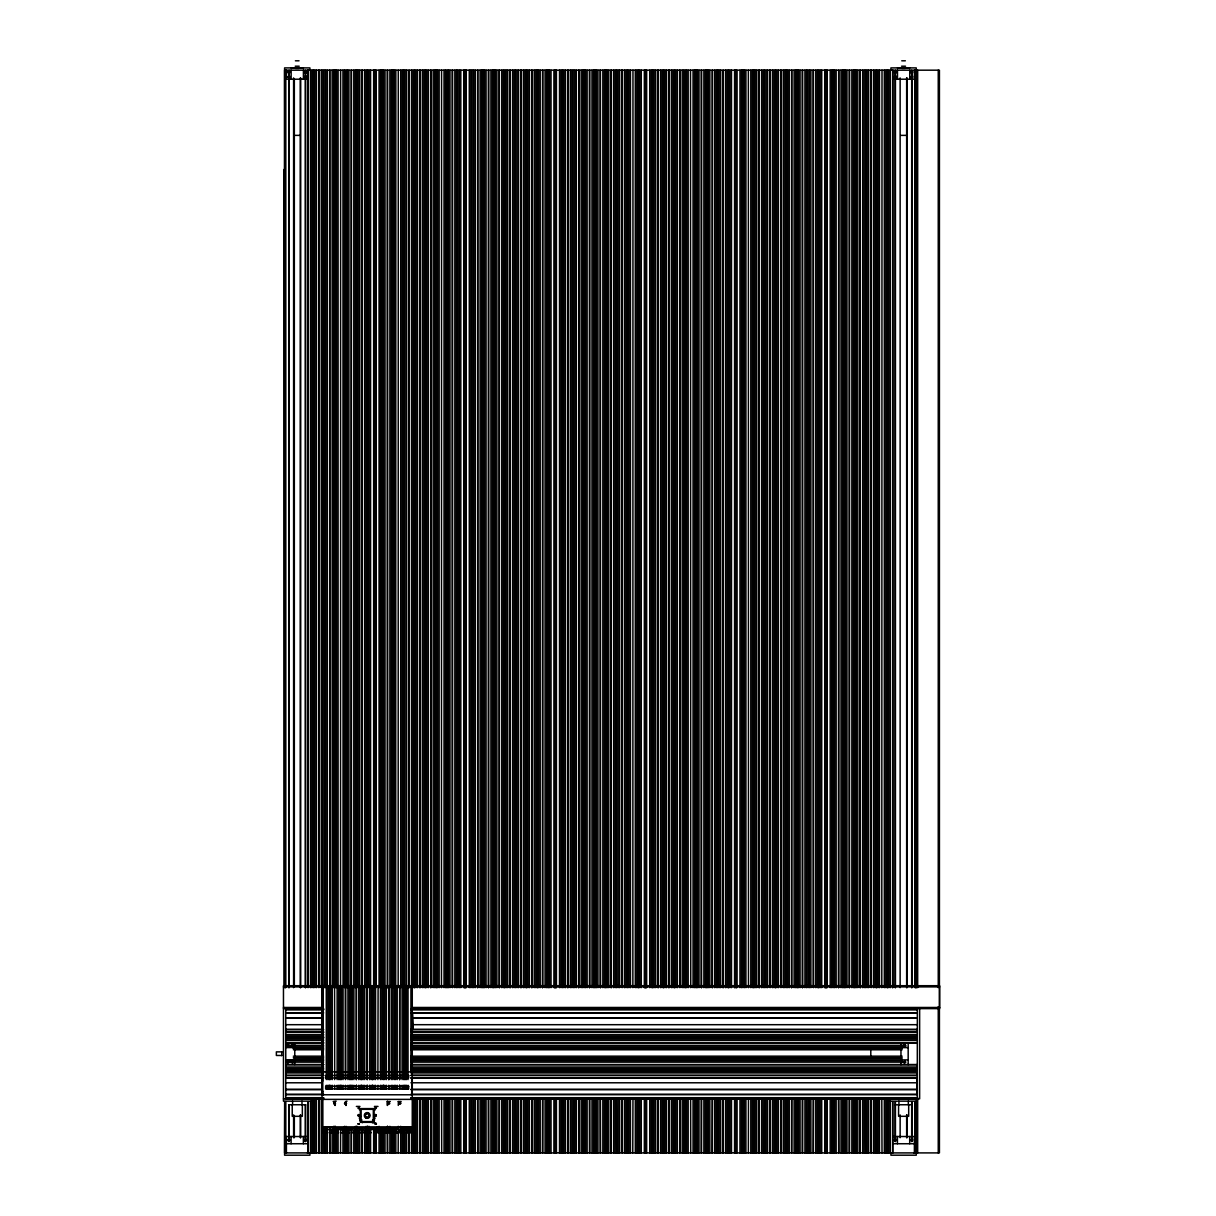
<?xml version="1.0" encoding="UTF-8"?>
<svg xmlns="http://www.w3.org/2000/svg" width="1216" height="1216" viewBox="0 0 1216 1216"><rect width="100%" height="100%" fill="white"/><g stroke="black" fill="none" stroke-linecap="round" stroke-linejoin="round"><path stroke-width="1.5" d="M389.774 1103.657C386.855 1099.69 389.956 1107.837 388.086 1102.35M400.702 1103.398L399.137 1104.113L399.076 1102.243M372.658 1120.726L372.658 1119.906M333.762 1102.593C334.886 1106.712 336.254 1100.86 334.142 1102.213M358.021 1108.475L359.586 1108.262L359.389 1109.828M361.775 1119.678L361.654 1120.605M322.194 1012.594L322.194 1029.922M322.042 1077.558L322.042 1094.886M345.511 1101.635L347.001 1101.179M412.27 1094.886L412.27 1077.558M380.426 1131.032L381.961 1129.497L384.849 1129.497L386.384 1131.032L384.849 1132.75L392.783 1132.75M360.59 1116.197L359.45 1115.604L360.331 1114.662M295.412 60.8L299.03 60.8M901.755 60.8L905.358 60.8M295.23 66.211L299.212 66.211M901.558 66.211L905.54 66.211M291.141 68.02L303.407 68.02M897.484 68.02L909.75 68.02M295.412 68.385L299.03 68.385M901.755 68.385L905.358 68.385M308.104 79.207L286.459 79.207L286.459 70.178M892.787 79.207L914.447 79.207L914.447 70.178M294.333 135.371L300.109 135.371M900.661 135.371L906.437 135.371M283.465 986.875L323.289 986.875M412.422 986.875L939.634 986.875M283.465 1007.471L323.289 1007.471M412.422 1007.471L939.634 1007.471M283.465 1008.626L323.684 1008.733M410.932 1008.733L939.634 1008.626L939.634 985.705L283.465 985.705L283.465 1101.149L310.962 1101.149L310.962 1098.854M285.76 1009.356L323.684 1009.356M410.932 1009.356L917.335 1009.356M285.76 1009.782L323.684 1009.782M410.932 1009.782L917.335 1009.782M285.76 1012.867L323.684 1012.867M410.932 1012.867L917.335 1012.867M285.897 1013.141L321.921 1013.141M411.054 1013.141L917.335 1013.141M285.897 1017.838L321.921 1017.838M412.938 1017.838L917.335 1017.838M285.897 1018.172L321.921 1018.172M412.938 1018.172L917.335 1018.172M285.897 1024.693L321.921 1024.693M412.938 1024.693L917.335 1024.693M285.897 1029.374L321.921 1029.374M411.054 1029.374L917.335 1029.374M285.76 1029.648L323.684 1029.648M410.932 1029.648L917.335 1029.648M285.76 1031.974L323.684 1032.08M410.932 1032.08L917.335 1031.974M285.76 1032.202L323.684 1032.202M410.932 1032.202L917.335 1032.202M285.76 1034.527L323.684 1034.527M410.932 1034.527L917.335 1034.527M285.76 1036.062L323.684 1036.062M410.932 1036.062L917.335 1036.062M285.76 1037.385L323.684 1037.385M410.932 1037.385L917.335 1037.385M285.76 1037.506L323.684 1037.613M410.932 1037.506L917.335 1037.613M285.76 1038.95L323.684 1038.95M410.932 1038.95L917.335 1038.95M285.76 1040.486L323.684 1040.486M410.932 1040.486L917.335 1040.486M285.76 1042.811L323.684 1042.811M410.932 1042.811L917.335 1042.811M285.76 1042.918L323.684 1043.024M410.932 1042.918L917.335 1042.933M285.76 1045.35L323.684 1045.35M410.932 1045.35L905.966 1045.35M285.76 1046.885L323.684 1046.885M410.932 1046.885L905.966 1046.885M285.76 1047.584L294.774 1047.584M900.965 1047.63L908.17 1047.63M293.345 1048.222L323.684 1048.329L293.345 1048.435M902.166 1048.222L410.932 1048.329L902.166 1048.435M293.345 1049.773L323.684 1049.773M410.932 1049.773L902.166 1049.773M281.778 1051.87L276.366 1051.87L276.366 1055.473L281.778 1055.473M293.345 1056.172L323.684 1056.172M410.932 1056.172L902.166 1056.172M293.345 1057.707L323.684 1057.707M410.932 1057.707L902.166 1057.707M293.345 1059.258L323.684 1059.151M410.932 1059.151L902.166 1059.045M285.76 1059.85L294.774 1059.85M900.965 1059.896L908.17 1059.896M285.76 1060.595L323.684 1060.595M410.932 1060.595L902.166 1060.595M285.76 1062.13L323.684 1062.13M410.932 1062.13L905.966 1062.13M285.76 1064.547L323.684 1064.562M410.932 1064.562L917.335 1064.593M285.76 1064.684L323.684 1064.684M410.932 1064.684L917.335 1064.684M285.76 1067.01L323.684 1067.01M410.932 1067.01L917.335 1067.01M285.76 1068.545L323.684 1068.545M410.932 1068.545L917.335 1068.545M285.76 1069.867L323.684 1069.867L285.76 1070.095M410.932 1069.867L917.335 1069.867L410.932 1070.095M285.76 1071.433L323.684 1071.433M410.932 1071.433L917.335 1071.433M322.042 1071.874L412.27 1071.874M285.76 1072.953L323.684 1072.953M410.932 1072.953L917.335 1072.953M285.76 1075.4L323.684 1075.294M410.932 1075.294L917.335 1075.4M285.76 1075.506L323.684 1075.506M410.932 1075.506L917.335 1075.506M285.76 1077.832L323.684 1077.832M410.932 1077.832L917.335 1077.832M285.76 1078.106L321.784 1078.106M410.902 1078.106L917.198 1078.106L917.198 1094.339L410.902 1094.339M285.76 1082.787L321.784 1082.787M410.902 1082.787L917.198 1082.787M285.76 1089.323L321.784 1089.323M410.902 1089.323L917.198 1089.323M285.76 1089.658L321.784 1089.658M410.902 1089.658L917.198 1089.658M285.76 1094.339L323.684 1094.339M285.76 1094.613L323.684 1094.613M410.932 1094.613L917.335 1094.613M322.042 1094.78L412.27 1094.78M285.76 1097.698L323.684 1097.698M410.932 1097.698L917.335 1097.698M285.76 1098.139L323.684 1098.139M410.932 1098.139L917.335 1098.139M917.335 1098.747L410.932 1098.747L919.63 1098.854L919.63 1008.626M283.465 1098.854L323.684 1098.854L285.76 1098.747L285.76 1008.626M322.042 1099.37L412.27 1099.37M333.184 1101.529L336.178 1101.179M387.326 1101.529L390.321 1101.529M398.149 1101.529L401.143 1101.529M288.633 1104.751L305.961 1104.751M894.961 1104.751L912.289 1104.751M356.364 1106.438L359.966 1106.438M374.406 1106.438L378.009 1106.438M359.237 1118.173L360.073 1118.173M374.3 1118.173L375.197 1118.173M359.617 1119.799A8.664 8.664 0 0 0 360.985 1121.593L373.327 1121.593M372.4 1122.824L375.881 1122.824M335.449 1127.323L322.407 1127.323L322.772 1128.95M398.878 1127.323L411.92 1127.323L411.555 1128.95M322.772 1127.87L324.216 1128.539M333.594 1128.053C329.566 1129.664 339.796 1129.664 335.768 1128.053L398.559 1128.053C394.531 1129.664 404.746 1129.664 400.733 1128.053M355.254 1128.053C351.226 1129.664 361.441 1129.664 357.413 1128.053L357.413 1127.323M366.077 1128.053C362.049 1129.664 372.278 1129.664 368.25 1128.053L368.25 1127.323M379.073 1128.053C383.101 1129.664 372.886 1129.664 376.914 1128.053L376.914 1127.323M387.737 1128.053L386.658 1128.053L387.326 1129.132M389.895 1128.053C392.768 1128.068 388.573 1130.865 387.326 1129.497M322.772 1131.123L322.407 1132.75L327.818 1132.75L326.283 1131.032L327.818 1129.497L330.706 1129.497L332.242 1131.032M411.555 1131.123L411.92 1132.75L406.509 1132.75L408.029 1131.032L406.509 1129.497L403.621 1129.497L402.086 1131.032L402.086 1132.02L403.621 1132.02M324.216 1131.534L322.772 1132.202M332.242 1132.02L330.706 1132.75L338.656 1132.75L337.121 1132.02L338.656 1129.497L341.544 1129.497L343.079 1131.032M343.079 1132.02L341.544 1132.75L349.478 1132.75L347.943 1132.02L349.478 1129.497L352.366 1129.497L353.902 1131.032L352.366 1132.75L360.301 1132.75L358.766 1131.032L360.301 1129.497L363.189 1129.497L364.724 1131.032L363.189 1132.75L371.138 1132.75L369.603 1131.032L371.138 1129.497L374.026 1129.497L375.562 1131.032M375.562 1132.02L374.026 1132.75L381.961 1132.75M380.426 1132.02L381.961 1132.02M392.783 1132.02L391.248 1132.02L392.783 1129.497L395.671 1129.497L397.206 1132.02L395.671 1132.02M411.555 1132.202C409.336 1132.05 409.336 1128.022 411.555 1127.87L411.54 1152.905M395.671 1132.75L403.621 1132.75M308.058 1136.519L286.398 1136.519L286.398 1152.905M892.742 1136.519L914.386 1136.519L914.386 1152.905M286.398 1143.739L308.058 1143.739M892.742 1143.739L914.386 1143.739M890.918 1152.905L890.918 1155.2L916.256 1155.2L916.256 1152.905L284.59 1152.905L284.696 1101.62L284.59 1155.2L309.928 1155.2L309.928 1152.905M307.42 1153.057L308.727 1153.057M913.748 1153.057L915.496 1153.057M373.874 1114.662L374.771 1115.376L373.859 1116.273M375.227 1109.919L374.786 1108.262L376.352 1108.475M400.414 1102.395C396.142 1102.547 401.523 1105.207 400.687 1102.836M360.985 1121.593L362.414 1122.687M335.221 1102.213L335.449 1103.915L333.746 1103.702M346.089 1102.243L346.317 1103.885L344.478 1103.49L345.45 1102.076L346.545 1103.49L344.706 1103.885M938.25 70.178L938.25 987.65M938.25 1006.65L938.25 1152.905M917.67 70.178L917.67 987.65M917.67 1097.82L917.67 1152.905M917.335 1008.626L917.29 1101.149L889.793 1101.149L889.793 1098.854M916.499 987.65L916.499 70.178L939.421 70.178L939.421 1152.905L916.499 1152.905L916.499 1097.82M916.074 70.178L916.074 987.65M916.18 1101.62L916.18 1152.905M915.466 70.178L915.466 987.65M915.466 1101.62L915.466 1152.905M915.025 70.178L915.025 987.65M915.025 1101.62L915.025 1152.905M911.939 72.078L911.939 987.65M911.939 1101.62L911.939 1141.505M911.681 70.33L911.681 987.666M911.681 1101.635L911.681 1141.52M909.75 70.178L909.75 79.207M909.705 1136.519L909.705 1143.739M908.686 1104.751L908.686 1116.303L898.578 1116.303L898.578 1104.751M908.17 1042.933L908.17 1064.593M908.322 1101.149L908.322 1104.751M906.984 77.93L906.984 987.666M906.984 1114.92L906.984 1137.72M906.65 77.93L906.65 987.666M906.65 1114.92L906.65 1137.72M900.965 1042.933L900.965 1064.593M900.129 77.93L900.129 987.666M900.129 1114.92L900.129 1137.72M898.928 1101.149L898.928 1104.751M897.484 70.178L897.484 79.207M897.423 1136.519L897.423 1143.739M895.432 70.33L895.432 987.666M895.432 1101.635L895.432 1141.52M895.158 72.078L895.158 987.65M895.158 1101.62L895.158 1141.505M892.787 70.178L892.833 987.65M892.726 1101.62L892.742 1152.905M892.62 70.178L892.62 987.65M892.62 1101.62L892.62 1152.905M890.918 70.178L890.918 67.898L916.241 67.898L916.241 70.178L284.59 70.178L284.696 987.65L284.59 67.898L309.913 67.898L309.913 70.178M890.294 70.178L890.294 987.65M890.294 1097.82L890.294 1152.905M888.759 70.178L888.759 987.65M888.759 1097.82L888.759 1152.905M887.422 70.178L887.422 987.65M887.422 1097.82L887.422 1152.905M887.209 70.178L887.315 987.65M887.209 1097.82L887.315 1152.905M885.871 70.178L885.871 987.65M885.871 1097.82L885.871 1152.905M884.336 70.178L884.336 987.65M884.336 1097.82L884.336 1152.905M882.01 70.178L881.798 987.65M881.798 1097.82L882.01 1152.905M879.457 70.178L879.457 987.65M879.457 1097.82L879.457 1152.905M877.937 70.178L877.937 987.65M877.937 1097.82L877.937 1152.905M876.599 987.65L876.493 70.178L876.371 987.65M876.599 1152.905L876.493 1097.82L876.371 1152.905M875.049 70.178L875.049 987.65M875.049 1097.82L875.049 1152.905M873.514 70.178L873.514 987.65M873.514 1097.82L873.514 1152.905M871.173 70.178L871.173 987.65L870.96 70.178M871.173 1097.82L871.173 1152.905L870.96 1097.82M870.793 1050.791L870.793 1056.567M868.634 70.178L868.634 987.65M868.634 1097.82L868.634 1152.905M867.099 70.178L867.099 987.65M867.099 1097.82L867.099 1152.905M865.762 70.178L865.655 987.65M865.549 1097.82L865.762 1152.905M864.211 70.178L864.211 987.65M864.211 1097.82L864.211 1152.905M862.676 70.178L862.676 987.65M862.676 1097.82L862.676 1152.905M860.244 70.178L860.35 987.65M860.35 1097.82L860.244 1152.905M860.138 70.178L860.138 987.65M860.138 1097.82L860.138 1152.905M857.812 70.178L857.812 987.65M857.812 1097.82L857.812 1152.905M856.277 70.178L856.277 987.65M856.277 1097.82L856.277 1152.905M854.939 70.178L854.939 987.65M854.939 1097.82L854.939 1152.905M854.726 70.178L854.833 987.65M854.726 1097.82L854.833 1152.905M853.389 70.178L853.389 987.65M853.389 1097.82L853.389 1152.905M851.854 70.178L851.854 987.65M851.854 1097.82L851.854 1152.905M849.528 70.178L849.422 987.65M849.528 1097.82L849.422 1152.905M849.315 70.178L849.315 987.65M849.315 1097.82L849.315 1152.905M846.974 70.178L846.974 987.65M846.974 1097.82L846.974 1152.905M845.454 70.178L845.454 987.65M845.454 1097.82L845.454 1152.905M844.117 70.178L844.117 987.65M844.117 1097.82L844.117 1152.905M843.889 70.178L844.01 987.65M844.01 1097.82L843.889 1152.905M842.566 70.178L842.566 987.65M842.566 1097.82L842.566 1152.905M841.031 70.178L841.031 987.65M841.031 1097.82L841.031 1152.905M838.706 987.65L838.706 70.178L838.478 987.65M838.706 1097.82L838.706 1152.905L838.478 1097.82M836.152 70.178L836.152 987.65M836.152 1097.82L836.152 1152.905M834.617 70.178L834.617 987.65M834.617 1097.82L834.617 1152.905M833.279 70.178L833.173 987.65L833.066 70.178M833.279 1097.82L833.173 1152.905L833.066 1097.82M831.729 70.178L831.729 987.65M831.729 1097.82L831.729 1152.905M830.194 70.178L830.194 987.65M830.194 1097.82L830.194 1152.905M827.108 70.178L827.108 987.65M827.108 1097.82L827.108 1152.905M826.682 70.178L826.682 987.65M826.682 1097.82L826.682 1152.905M826.059 70.178L826.059 987.65M826.059 1097.82L826.059 1152.905M825.846 70.178L825.846 987.65M825.846 1097.82L825.846 1152.905M825.238 70.178L825.238 987.65M825.238 1097.82L825.238 1152.905M824.798 70.178L824.798 987.65M824.798 1097.82L824.798 1152.905M821.712 70.178L821.712 987.65M821.712 1097.82L821.712 1152.905M820.177 70.178L820.177 987.65M820.177 1097.82L820.177 1152.905M818.854 987.65L818.733 70.178L818.626 987.65M818.854 1152.905L818.733 1097.82L818.626 1152.905M817.304 70.178L817.304 987.65M817.304 1097.82L817.304 1152.905M815.769 70.178L815.769 987.65M815.769 1097.82L815.769 1152.905M813.428 70.178L813.428 987.65L813.215 70.178M813.428 1152.905L813.428 1097.82L813.215 1152.905M810.89 70.178L810.89 987.65M810.89 1097.82L810.89 1152.905M809.354 70.178L809.354 987.65M809.354 1097.82L809.354 1152.905M807.804 70.178L808.017 987.65M808.017 1097.82L807.91 1152.905M806.466 70.178L806.466 987.65M806.466 1097.82L806.466 1152.905M804.931 70.178L804.931 987.65M804.931 1097.82L804.931 1152.905M802.499 70.178L802.606 987.65M802.606 1097.82L802.499 1152.905M802.393 70.178L802.393 987.65M802.393 1097.82L802.393 1152.905M800.067 70.178L800.067 987.65M800.067 1097.82L800.067 1152.905M798.532 70.178L798.532 987.65M798.532 1097.82L798.532 1152.905M797.194 70.178L797.194 987.65M797.194 1097.82L797.194 1152.905M796.982 70.178L797.088 987.65M797.088 1097.82L796.982 1152.905M795.644 70.178L795.644 987.65M795.644 1097.82L795.644 1152.905M794.109 70.178L794.109 987.65M794.109 1097.82L794.109 1152.905M791.783 70.178L791.677 987.65M791.783 1097.82L791.677 1152.905M791.57 70.178L791.57 987.65M791.57 1097.82L791.57 1152.905M789.23 70.178L789.23 987.65M789.23 1097.82L789.23 1152.905M787.71 70.178L787.71 987.65M787.71 1097.82L787.71 1152.905M786.372 70.178L786.266 987.65L786.144 70.178M786.372 1152.905L786.266 1097.82L786.144 1152.905M784.822 70.178L784.822 987.65M784.822 1097.82L784.822 1152.905M783.286 70.178L783.286 987.65M783.286 1097.82L783.286 1152.905M780.961 70.178L780.961 987.65L780.733 70.178M780.961 1097.82L780.961 1152.905L780.733 1097.82M778.407 70.178L778.407 987.65M778.407 1097.82L778.407 1152.905M776.872 70.178L776.872 987.65M776.872 1097.82L776.872 1152.905M775.534 987.65L775.428 70.178L775.322 987.65M775.534 1097.82L775.428 1152.905L775.322 1097.82M773.984 70.178L773.984 987.65M773.984 1097.82L773.984 1152.905M772.449 70.178L772.449 987.65M772.449 1097.82L772.449 1152.905M770.123 70.178L770.123 987.65L769.91 70.178M770.123 1152.905L770.123 1097.82L769.91 1152.905M767.585 70.178L767.585 987.65M767.585 1097.82L767.585 1152.905M766.05 70.178L766.05 987.65M766.05 1097.82L766.05 1152.905M764.499 70.178L764.712 987.65M764.712 1097.82L764.606 1152.905M763.162 70.178L763.162 987.65M763.162 1097.82L763.162 1152.905M761.626 70.178L761.626 987.65M761.626 1097.82L761.626 1152.905M759.194 70.178L759.301 987.65M759.194 1097.82L759.301 1152.905M759.088 70.178L759.088 987.65M759.088 1097.82L759.088 1152.905M756.747 70.178L756.747 987.65M756.747 1097.82L756.747 1152.905M755.227 70.178L755.227 987.65M755.227 1097.82L755.227 1152.905M753.89 70.178L753.89 987.65M753.89 1097.82L753.89 1152.905M753.662 70.178L753.783 987.65M753.783 1097.82L753.662 1152.905M752.339 70.178L752.339 987.65M752.339 1097.82L752.339 1152.905M750.804 70.178L750.804 987.65M750.804 1097.82L750.804 1152.905M748.357 70.178L748.478 987.65M748.478 1097.82L748.357 1152.905M745.925 70.178L745.925 987.65M745.925 1097.82L745.925 1152.905M744.39 70.178L744.39 987.65M744.39 1097.82L744.39 1152.905M743.052 70.178L742.946 987.65L742.839 70.178M743.052 1097.82L742.946 1152.905L742.839 1097.82M741.502 70.178L741.502 987.65M741.502 1097.82L741.502 1152.905M739.966 70.178L739.966 987.65M739.966 1097.82L739.966 1152.905M736.881 70.178L736.881 987.65M736.881 1097.82L736.881 1152.905M736.455 70.178L736.455 987.65M736.455 1097.82L736.455 1152.905M735.619 70.178L735.832 987.65M735.832 1097.82L735.619 1152.905M735.011 70.178L735.011 987.65M735.011 1097.82L735.011 1152.905M734.57 70.178L734.57 987.65M734.57 1097.82L734.57 1152.905M731.485 70.178L731.485 987.65M731.485 1097.82L731.485 1152.905M729.95 70.178L729.95 987.65M729.95 1097.82L729.95 1152.905M728.627 987.65L728.521 70.178L728.399 987.65M728.627 1152.905L728.521 1097.82L728.399 1152.905M727.077 70.178L727.077 987.65M727.077 1097.82L727.077 1152.905M725.542 70.178L725.542 987.65M725.542 1097.82L725.542 1152.905M723.201 987.65L723.201 70.178L722.988 987.65M723.201 1152.905L723.201 1097.82L722.988 1152.905M720.662 70.178L720.662 987.65M720.662 1097.82L720.662 1152.905M719.127 70.178L719.127 987.65M719.127 1097.82L719.127 1152.905M717.79 70.178L717.683 987.65L717.577 70.178M717.79 1152.905L717.683 1097.82L717.577 1152.905M716.239 70.178L716.239 987.65M716.239 1097.82L716.239 1152.905M714.704 70.178L714.704 987.65M714.704 1097.82L714.704 1152.905M712.378 987.65L712.378 70.178L712.166 987.65M712.378 1152.905L712.378 1097.82L712.166 1152.905M709.84 70.178L709.84 987.65M709.84 1097.82L709.84 1152.905M708.305 70.178L708.305 987.65M708.305 1097.82L708.305 1152.905M706.967 70.178L706.967 987.65M706.967 1097.82L706.967 1152.905M706.754 70.178L706.861 987.65M706.861 1097.82L706.754 1152.905M705.417 70.178L705.417 987.65M705.417 1097.82L705.417 1152.905M703.882 70.178L703.882 987.65M703.882 1097.82L703.882 1152.905M701.556 70.178L701.45 987.65M701.556 1097.82L701.45 1152.905M701.343 70.178L701.343 987.65M701.343 1097.82L701.343 1152.905M699.002 70.178L699.002 987.65M699.002 1097.82L699.002 1152.905M697.482 70.178L697.482 987.65M697.482 1097.82L697.482 1152.905M696.145 70.178L696.145 987.65M696.145 1097.82L696.145 1152.905M695.917 70.178L696.038 987.65M695.917 1097.82L696.038 1152.905M694.594 70.178L694.594 987.65M694.594 1097.82L694.594 1152.905M693.059 70.178L693.059 987.65M693.059 1097.82L693.059 1152.905M690.506 70.178L690.734 987.65M690.612 1097.82L690.734 1152.905M688.18 70.178L688.18 987.65M688.18 1097.82L688.18 1152.905M686.645 70.178L686.645 987.65M686.645 1097.82L686.645 1152.905M685.307 987.65L685.201 70.178L685.094 987.65M685.307 1097.82L685.201 1152.905L685.094 1097.82M683.757 70.178L683.757 987.65M683.757 1097.82L683.757 1152.905M682.222 70.178L682.222 987.65M682.222 1097.82L682.222 1152.905M679.896 70.178L679.896 987.65L679.683 70.178M679.896 1097.82L679.896 1152.905L679.683 1097.82M677.358 70.178L677.358 987.65M677.358 1097.82L677.358 1152.905M675.822 70.178L675.822 987.65M675.822 1097.82L675.822 1152.905M674.485 987.65L674.378 70.178L674.272 987.65M674.485 1152.905L674.378 1097.82L674.272 1152.905M672.934 70.178L672.934 987.65M672.934 1097.82L672.934 1152.905M671.399 70.178L671.399 987.65M671.399 1097.82L671.399 1152.905M669.074 70.178L668.967 987.65M668.967 1097.82L669.074 1152.905M668.861 70.178L668.861 987.65M668.861 1097.82L668.861 1152.905M666.52 70.178L666.52 987.65M666.52 1097.82L666.52 1152.905M665 70.178L665 987.65M665 1097.82L665 1152.905M663.662 70.178L663.662 987.65M663.662 1097.82L663.662 1152.905M663.434 70.178L663.556 987.65M663.556 1097.82L663.434 1152.905M662.112 70.178L662.112 987.65M662.112 1097.82L662.112 1152.905M660.577 70.178L660.577 987.65M660.577 1097.82L660.577 1152.905M658.13 70.178L658.251 987.65M658.13 1097.82L658.251 1152.905M658.023 70.178L658.023 987.65M658.023 1097.82L658.023 1152.905M655.698 70.178L655.698 987.65M655.698 1097.82L655.698 1152.905M654.162 70.178L654.162 987.65M654.162 1097.82L654.162 1152.905M652.825 70.178L652.825 987.65M652.825 1097.82L652.825 1152.905M652.612 70.178L652.718 987.65M652.612 1097.82L652.718 1152.905M651.274 70.178L651.274 987.65M651.274 1097.82L651.274 1152.905M649.739 70.178L649.739 987.65M649.739 1097.82L649.739 1152.905M646.654 70.178L646.654 987.65M646.654 1097.82L646.654 1152.905M646.228 70.178L646.228 987.65M646.228 1097.82L646.228 1152.905M645.605 70.178L645.605 987.65M645.605 1097.82L645.605 1152.905M645.392 70.178L645.392 987.65M645.392 1097.82L645.392 1152.905M644.784 70.178L644.784 987.65M644.784 1097.82L644.784 1152.905M644.343 70.178L644.343 987.65M644.343 1097.82L644.343 1152.905M641.258 70.178L641.258 987.65M641.258 1097.82L641.258 1152.905M639.722 70.178L639.722 987.65M639.722 1097.82L639.722 1152.905M638.4 70.178L638.4 987.65M638.4 1097.82L638.4 1152.905M638.294 70.178L638.172 987.65M638.172 1097.82L638.294 1152.905M636.85 70.178L636.85 987.65M636.85 1097.82L636.85 1152.905M635.314 70.178L635.314 987.65M635.314 1097.82L635.314 1152.905M632.974 70.178L632.867 987.65M632.974 1097.82L632.761 1152.905M630.435 70.178L630.435 987.65M630.435 1097.82L630.435 1152.905M628.9 70.178L628.9 987.65M628.9 1097.82L628.9 1152.905M627.562 70.178L627.456 987.65L627.35 70.178M627.562 1097.82L627.456 1152.905L627.35 1097.82M626.012 70.178L626.012 987.65M626.012 1097.82L626.012 1152.905M624.477 70.178L624.477 987.65M624.477 1097.82L624.477 1152.905M622.151 70.178L622.151 987.65L621.938 70.178M622.151 1097.82L622.151 1152.905L621.938 1097.82M619.613 70.178L619.613 987.65M619.613 1097.82L619.613 1152.905M618.078 70.178L618.078 987.65M618.078 1097.82L618.078 1152.905M616.634 70.178L616.527 987.65M616.527 1097.82L616.74 1152.905M615.19 70.178L615.19 987.65M615.19 1097.82L615.19 1152.905M613.654 70.178L613.654 987.65M613.654 1097.82L613.654 1152.905M611.329 70.178L611.222 987.65M611.329 1097.82L611.222 1152.905M611.116 70.178L611.116 987.65M611.116 1097.82L611.116 1152.905M608.775 70.178L608.775 987.65M608.775 1097.82L608.775 1152.905M607.255 70.178L607.255 987.65M607.255 1097.82L607.255 1152.905M605.918 70.178L605.918 987.65M605.918 1097.82L605.918 1152.905M605.69 70.178L605.811 987.65M605.811 1097.82L605.69 1152.905M604.367 70.178L604.367 987.65M604.367 1097.82L604.367 1152.905M602.832 70.178L602.832 987.65M602.832 1097.82L602.832 1152.905M600.385 70.178L600.506 987.65M600.385 1097.82L600.506 1152.905M600.278 70.178L600.278 987.65M600.278 1097.82L600.278 1152.905M597.953 70.178L597.953 987.65M597.953 1097.82L597.953 1152.905M596.418 70.178L596.418 987.65M596.418 1097.82L596.418 1152.905M595.08 70.178L595.08 987.65M595.08 1097.82L595.08 1152.905M594.974 70.178L594.867 987.65M594.974 1097.82L594.867 1152.905M593.53 70.178L593.53 987.65M593.53 1097.82L593.53 1152.905M591.994 70.178L591.994 987.65M591.994 1097.82L591.994 1152.905M589.669 70.178L589.669 987.65M589.669 1097.82L589.669 1152.905M589.456 70.178L589.562 987.65M589.456 1097.82L589.562 1152.905M587.13 70.178L587.13 987.65M587.13 1097.82L587.13 1152.905M585.595 70.178L585.595 987.65M585.595 1097.82L585.595 1152.905M584.258 70.178L584.151 987.65L584.045 70.178M584.258 1097.82L584.151 1152.905L584.045 1097.82M582.707 70.178L582.707 987.65M582.707 1097.82L582.707 1152.905M581.172 70.178L581.172 987.65M581.172 1097.82L581.172 1152.905M578.846 70.178L578.846 987.65M578.846 1097.82L578.846 1152.905M578.74 70.178L578.634 987.65M578.634 1097.82L578.74 1152.905M576.293 70.178L576.293 987.65M576.293 1097.82L576.293 1152.905M574.773 70.178L574.773 987.65M574.773 1097.82L574.773 1152.905M573.207 70.178L573.329 987.65M573.435 1097.82L573.329 1152.905M571.885 70.178L571.885 987.65M571.885 1097.82L571.885 1152.905M570.35 70.178L570.35 987.65M570.35 1097.82L570.35 1152.905M568.024 70.178L567.902 987.65M568.024 1097.82L567.902 1152.905M567.796 70.178L567.796 987.65M567.796 1097.82L567.796 1152.905M565.47 70.178L565.47 987.65M565.47 1097.82L565.47 1152.905M563.935 70.178L563.935 987.65M563.935 1097.82L563.935 1152.905M562.598 70.178L562.598 987.65L562.385 70.178M562.598 1097.82L562.598 1152.905L562.385 1097.82M561.047 70.178L561.047 987.65M561.047 1097.82L561.047 1152.905M559.512 70.178L559.512 987.65M559.512 1097.82L559.512 1152.905M556.426 70.178L556.426 987.65M556.426 1097.82L556.426 1152.905M556.001 70.178L556.001 987.65M556.001 1097.82L556.001 1152.905M555.378 70.178L555.378 987.65M555.378 1097.82L555.378 1152.905M555.165 70.178L555.165 987.65M555.165 1097.82L555.165 1152.905M554.542 70.178L554.542 987.65M554.542 1097.82L554.542 1152.905M554.116 70.178L554.116 987.65M554.116 1097.82L554.116 1152.905M551.03 70.178L551.03 987.65M551.03 1097.82L551.03 1152.905M549.495 70.178L549.495 987.65M549.495 1097.82L549.495 1152.905M548.158 70.178L548.158 987.65M548.158 1097.82L548.158 1152.905M547.945 70.178L548.051 987.65M548.051 1097.82L547.945 1152.905M546.607 70.178L546.607 987.65M546.607 1097.82L546.607 1152.905M545.072 70.178L545.072 987.65M545.072 1097.82L545.072 1152.905M542.746 70.178L542.64 987.65M542.746 1097.82L542.64 1152.905M542.534 70.178L542.534 987.65M542.534 1097.82L542.534 1152.905M540.208 70.178L540.208 987.65M540.208 1097.82L540.208 1152.905M538.673 70.178L538.673 987.65M538.673 1097.82L538.673 1152.905M537.335 70.178L537.335 987.65M537.335 1097.82L537.335 1152.905M537.122 70.178L537.229 987.65M537.229 1097.82L537.122 1152.905M535.785 70.178L535.785 987.65M535.785 1097.82L535.785 1152.905M534.25 70.178L534.25 987.65M534.25 1097.82L534.25 1152.905M531.924 70.178L531.924 987.65M531.924 1097.82L531.924 1152.905M531.696 70.178L531.802 987.65M531.802 1097.82L531.696 1152.905M529.37 70.178L529.37 987.65M529.37 1097.82L529.37 1152.905M527.835 70.178L527.835 987.65M527.835 1097.82L527.835 1152.905M526.498 70.178L526.391 987.65M526.391 1097.82L526.498 1152.905M526.285 70.178L526.285 987.65M526.285 1097.82L526.285 1152.905M524.947 70.178L524.947 987.65M524.947 1097.82L524.947 1152.905M523.412 70.178L523.412 987.65M523.412 1097.82L523.412 1152.905M521.086 70.178L521.086 987.65M521.086 1097.82L521.086 1152.905M520.98 70.178L520.874 987.65M520.98 1097.82L520.98 1152.905M518.548 70.178L518.548 987.65M518.548 1097.82L518.548 1152.905M517.013 70.178L517.013 987.65M517.013 1097.82L517.013 1152.905M515.462 70.178L515.569 987.65M515.462 1097.82L515.569 1152.905M514.125 70.178L514.125 987.65M514.125 1097.82L514.125 1152.905M512.59 70.178L512.59 987.65M512.59 1097.82L512.59 1152.905M510.264 70.178L510.158 987.65M510.158 1097.82L510.158 1152.905M510.051 70.178L510.051 987.65M510.051 1097.82L510.051 1152.905M507.726 70.178L507.726 987.65M507.726 1097.82L507.726 1152.905M506.19 70.178L506.19 987.65M506.19 1097.82L506.19 1152.905M504.853 987.65L504.853 70.178L504.64 987.65M504.853 1152.905L504.853 1097.82L504.64 1152.905M503.302 70.178L503.302 987.65M503.302 1097.82L503.302 1152.905M501.767 70.178L501.767 987.65M501.767 1097.82L501.767 1152.905M499.335 70.178L499.442 987.65M499.442 1097.82L499.335 1152.905M499.214 70.178L499.214 987.65M499.214 1097.82L499.214 1152.905M496.888 70.178L496.888 987.65M496.888 1097.82L496.888 1152.905M495.353 70.178L495.353 987.65M495.353 1097.82L495.353 1152.905M494.015 70.178L493.909 987.65M494.015 1097.82L493.909 1152.905M493.802 70.178L493.802 987.65M493.802 1097.82L493.802 1152.905M492.465 70.178L492.465 987.65M492.465 1097.82L492.465 1152.905M490.93 70.178L490.93 987.65M490.93 1097.82L490.93 1152.905M488.604 70.178L488.604 987.65M488.604 1097.82L488.604 1152.905M488.498 70.178L488.391 987.65M488.391 1097.82L488.498 1152.905M486.066 70.178L486.066 987.65M486.066 1097.82L486.066 1152.905M484.53 70.178L484.53 987.65M484.53 1097.82L484.53 1152.905M483.193 70.178L483.086 987.65M483.193 1097.82L483.086 1152.905M482.98 70.178L482.98 987.65M482.98 1097.82L482.98 1152.905M481.642 70.178L481.642 987.65M481.642 1097.82L481.642 1152.905M480.107 70.178L480.107 987.65M480.107 1097.82L480.107 1152.905M477.782 70.178L477.782 987.65M477.782 1097.82L477.782 1152.905M477.569 70.178L477.675 987.65M477.569 1097.82L477.675 1152.905M475.243 70.178L475.243 987.65M475.243 1097.82L475.243 1152.905M473.708 70.178L473.708 987.65M473.708 1097.82L473.708 1152.905M472.158 70.178L472.264 987.65M472.158 1097.82L472.264 1152.905M470.82 70.178L470.82 987.65M470.82 1097.82L470.82 1152.905M469.285 70.178L469.285 987.65M469.285 1097.82L469.285 1152.905M466.199 70.178L466.199 987.65M466.199 1097.82L466.199 1152.905M465.758 70.178L465.758 987.65M465.758 1097.82L465.758 1152.905M465.15 70.178L465.15 987.65M465.15 1097.82L465.15 1152.905M464.938 70.178L464.938 987.65M464.938 1097.82L464.938 1152.905M464.314 70.178L464.314 987.65M464.314 1097.82L464.314 1152.905M463.889 70.178L463.889 987.65M463.889 1097.82L463.889 1152.905M460.803 70.178L460.803 987.65M460.803 1097.82L460.803 1152.905M459.268 70.178L459.268 987.65M459.268 1097.82L459.268 1152.905M457.718 70.178L457.824 987.65M457.824 1097.82L457.93 1152.905M456.38 70.178L456.38 987.65M456.38 1097.82L456.38 1152.905M454.845 70.178L454.845 987.65M454.845 1097.82L454.845 1152.905M452.519 70.178L452.413 987.65L452.306 70.178M452.519 1097.82L452.413 1152.905L452.306 1097.82M449.981 70.178L449.981 987.65M449.981 1097.82L449.981 1152.905M448.446 70.178L448.446 987.65M448.446 1097.82L448.446 1152.905M447.108 987.65L447.108 70.178L446.895 987.65M447.108 1152.905L447.108 1097.82L446.895 1152.905M445.558 70.178L445.558 987.65M445.558 1097.82L445.558 1152.905M444.022 70.178L444.022 987.65M444.022 1097.82L444.022 1152.905M441.575 70.178L441.469 987.65M441.575 1097.82L441.697 1152.905M439.143 70.178L439.143 987.65M439.143 1097.82L439.143 1152.905M437.608 70.178L437.608 987.65M437.608 1097.82L437.608 1152.905M436.164 70.178L436.27 987.65M436.27 1097.82L436.164 1152.905M436.058 70.178L436.058 987.65M436.058 1097.82L436.058 1152.905M434.72 70.178L434.72 987.65M434.72 1097.82L434.72 1152.905M433.185 70.178L433.185 987.65M433.185 1097.82L433.185 1152.905M430.859 70.178L430.859 987.65M430.859 1097.82L430.859 1152.905M430.646 70.178L430.753 987.65M430.753 1097.82L430.646 1152.905M428.321 70.178L428.321 987.65M428.321 1097.82L428.321 1152.905M426.786 70.178L426.786 987.65M426.786 1097.82L426.786 1152.905M425.448 70.178L425.342 987.65M425.448 1097.82L425.342 1152.905M425.235 70.178L425.235 987.65M425.235 1097.82L425.235 1152.905M423.898 70.178L423.898 987.65M423.898 1097.82L423.898 1152.905M422.362 70.178L422.362 987.65M422.362 1097.82L422.362 1152.905M420.037 70.178L420.037 987.65M420.037 1097.82L420.037 1152.905M419.824 70.178L419.93 987.65M419.93 1097.82L419.824 1152.905M417.498 70.178L417.498 987.65M417.498 1097.82L417.498 1152.905M415.963 70.178L415.963 987.65M415.963 1097.82L415.963 1152.905M414.626 987.65L414.626 70.178L414.413 987.65M414.626 1152.905L414.626 1097.82L414.413 1152.905M413.075 70.178L413.075 987.65M413.075 1097.82L413.075 1152.905M411.814 1080.72L411.814 1091.725M411.54 70.178L411.555 1071.995M411.13 986.51L411.13 1071.995M409.214 1152.905L409.108 1128.22L408.986 1152.905M408.029 986.51L408.029 1079.595M408.029 1085.28L408.029 1089.08M406.661 70.178L406.661 987.65M406.661 1128.22L406.661 1152.905M406.509 986.51L406.509 1079.595M406.509 1085.28L406.509 1089.08M405.126 70.178L405.065 1079.595M405.065 1085.28L405.171 1089.08M405.126 1128.22L405.126 1152.905M404.943 986.51L404.943 1079.595M404.943 1085.28L404.943 1089.08M403.803 70.178L403.803 987.65M403.803 1152.905L403.803 1128.22L403.575 1152.905M403.575 70.178L403.621 1079.595M403.621 1085.28L403.621 1089.08M402.238 70.178L402.238 987.65M402.238 1128.22L402.238 1152.905M402.086 986.51L402.086 1079.595M402.086 1085.28L402.086 1089.08M400.702 70.178L400.702 987.65M400.702 1126.32L400.702 1152.905M399.76 986.51L399.76 1079.595M399.76 1085.28L399.76 1089.08M399.638 986.51L399.532 1079.595M399.638 1085.28L399.532 1089.08M398.27 70.178L398.164 987.65M398.377 1101.62L398.27 1105.42M398.27 1126.32L398.164 1152.905M397.206 986.51L397.206 1079.595M397.206 1085.28L397.206 1089.08M395.838 70.178L395.671 1079.595M395.671 1085.28L395.671 1089.08M395.838 1128.22L395.838 1152.905M394.303 70.178L394.334 1079.595M394.334 1085.28L394.227 1089.08M394.303 1128.22L394.303 1152.905M392.966 70.178L392.859 987.65M392.966 1128.22L392.859 1152.905M392.753 70.178L392.783 1079.595M392.783 1085.28L392.783 1089.08M392.753 1128.22L392.753 1152.905M391.415 70.178L391.415 987.65M391.415 1128.22L391.415 1152.905M391.248 986.51L391.248 1079.595M391.248 1085.28L391.248 1089.08M389.88 70.178L389.88 987.65M389.88 1126.32L389.88 1152.905M388.922 1079.595L388.816 986.51L388.71 1079.595M388.922 1089.08L388.816 1085.28L388.71 1089.08M387.554 70.178L387.554 987.65M387.554 1101.62L387.554 1105.42M387.554 1126.32L387.554 1152.905M387.342 70.178L387.448 987.65M387.326 1101.179L387.342 1105.42M387.342 1126.32L387.448 1152.905M386.384 986.51L386.384 1079.595M386.384 1085.28L386.384 1089.08M385.016 70.178L385.016 987.65M385.016 1128.22L385.016 1152.905M384.849 986.51L384.849 1079.595M384.849 1085.28L384.849 1089.08M383.481 70.178L383.511 1079.595L383.298 986.51M383.511 1085.28L383.511 1089.08L383.298 1085.28M383.481 1128.22L383.481 1152.905M382.143 70.178L381.961 1079.595M381.961 1085.28L381.961 1089.08M382.143 1128.22L382.037 1152.905M381.93 70.178L381.93 987.65M381.93 1128.22L381.93 1152.905M380.593 70.178L380.426 1079.595M380.426 1085.28L380.426 1089.08M380.593 1128.22L380.593 1152.905M379.058 70.178L379.058 987.65M379.058 1126.32L379.058 1152.905M378.1 986.51L377.887 1079.595M377.994 1085.28L377.887 1089.08M375.972 70.178L375.972 987.65M375.972 1130.12L375.972 1152.905M375.531 70.178L375.562 1079.595M375.562 1085.28L375.562 1089.08M375.531 1130.12L375.531 1152.905M374.923 70.178L374.923 987.65M374.923 1128.22L374.923 1152.905M374.71 70.178L374.71 987.65M374.71 1128.22L374.71 1152.905M374.087 70.178L374.087 987.65M374.087 1128.22L374.087 1152.905M374.026 986.51L374.026 1079.595M374.026 1085.28L374.026 1089.08M373.662 70.178L373.662 987.65M373.662 1128.22L373.662 1152.905M372.582 986.51L372.689 1079.595M372.582 1085.28L372.689 1089.08M372.476 986.51L372.476 1079.595M372.476 1085.28L372.476 1089.08M371.138 986.51L371.138 1079.595M371.138 1085.28L371.138 1089.08M370.576 70.178L370.576 987.65M370.576 1128.22L370.576 1152.905M369.603 986.51L369.603 1079.595M369.603 1085.28L369.603 1089.08M369.041 70.178L369.041 987.65M369.041 1126.32L369.041 1152.905M367.597 70.178L367.703 987.65M367.703 1126.32L367.597 1152.905M367.49 70.178L367.278 1079.595M367.278 1085.28L367.278 1089.08M367.49 1126.32L367.49 1152.905M367.05 986.51L367.156 1079.595M367.05 1085.28L367.156 1089.08M366.153 70.178L366.153 987.65M366.153 1126.32L366.153 1152.905M364.724 986.51L364.724 1079.595M364.724 1085.28L364.724 1089.08M364.618 70.178L364.618 987.65M364.618 1130.12L364.618 1152.905M363.189 986.51L363.189 1079.595M363.189 1085.28L363.189 1089.08M362.292 70.178L362.186 987.65L362.079 70.178M362.292 1128.22L362.186 1152.905L362.079 1128.22M361.745 986.51L361.851 1079.595M361.745 1085.28L361.851 1089.08M361.638 986.51L361.638 1079.595M361.638 1085.28L361.638 1089.08M360.301 986.51L360.301 1079.595M360.301 1085.28L360.301 1089.08M359.754 70.178L359.754 987.65M359.754 1128.22L359.754 1152.905M358.766 986.51L358.766 1079.595M358.766 1085.28L358.766 1089.08M358.218 70.178L358.218 987.65M358.218 1130.12L358.218 1152.905M356.881 70.178L356.881 987.65L356.668 70.178M356.881 1126.32L356.881 1152.905L356.668 1126.32M356.44 986.51L356.44 1079.595M356.44 1085.28L356.44 1089.08M356.334 986.51L356.227 1079.595M356.334 1085.28L356.227 1089.08M355.33 70.178L355.33 987.65M355.33 1126.32L355.33 1152.905M353.902 986.51L353.902 1079.595M353.902 1085.28L353.902 1089.08M353.795 70.178L353.795 987.65M353.795 1130.12L353.795 1152.905M352.366 986.51L352.366 1079.595M352.366 1085.28L352.366 1089.08M351.47 987.65L351.363 70.178L351.029 1079.595M351.47 1152.905L351.363 1128.22L351.242 1152.905M351.029 1085.28L351.029 1089.08M350.816 986.51L350.922 1079.595M350.816 1085.28L350.922 1089.08M349.478 986.51L349.478 1079.595M349.478 1085.28L349.478 1089.08M348.916 70.178L348.916 987.65M348.916 1128.22L348.916 1152.905M347.943 986.51L347.943 1079.595M347.943 1085.28L347.943 1089.08M347.381 70.178L347.381 987.65M347.381 1130.12L347.381 1152.905M346.59 1127.323L346.59 1128.053C350.618 1129.664 340.404 1129.664 344.432 1128.053L344.432 1127.323M346.043 987.65L346.043 70.178L345.83 987.65M346.043 1105.42L346.043 1101.62L345.83 1105.42M346.043 1152.905L346.043 1126.32L345.83 1152.905M345.618 986.51L345.511 1079.595L345.405 986.51M345.618 1089.08L345.511 1085.28L345.405 1089.08M344.493 70.178L344.493 987.65M344.493 1126.32L344.493 1152.905M342.958 70.178L343.079 1079.595M343.079 1085.28L343.079 1089.08M342.958 1128.22L342.958 1152.905M341.544 986.51L341.544 1079.595M341.544 1085.28L341.544 1089.08M340.632 70.178L340.526 987.65M340.632 1128.22L340.526 1152.905M340.206 986.51L340.206 1079.595M340.206 1085.28L340.206 1089.08M340.1 986.51L339.994 1079.595M340.1 1085.28L339.994 1089.08M338.656 986.51L338.656 1079.595M338.656 1085.28L338.656 1089.08M338.094 70.178L338.094 987.65M338.094 1128.22L338.094 1152.905M337.121 986.51L337.121 1079.595M337.121 1085.28L337.121 1089.08M336.558 70.178L336.558 987.65M336.558 1128.22L336.558 1152.905M335.221 70.178L335.114 987.65M335.114 1101.62L335.221 1105.42M335.114 1126.32L335.221 1152.905M335.008 70.178L335.008 987.65M335.008 1101.62L335.008 1105.42M335.008 1126.32L335.008 1152.905M334.567 986.51L334.689 1079.595M334.567 1085.28L334.795 1089.08M333.67 70.178L333.67 987.65M333.67 1126.32L333.67 1152.905M332.135 70.178L332.242 1079.595M332.242 1085.28L332.242 1089.08M332.135 1128.22L332.135 1152.905M330.706 986.51L330.706 1079.595M330.706 1085.28L330.706 1089.08M329.81 70.178L329.81 987.65M329.81 1128.22L329.81 1152.905M329.597 70.178L329.703 987.65M329.597 1128.22L329.703 1152.905M329.369 986.51L329.262 1079.595M329.262 1085.28L329.369 1089.08M329.156 986.51L329.156 1079.595M329.156 1085.28L329.156 1089.08M327.818 986.51L327.818 1079.595M327.818 1085.28L327.818 1089.08M327.271 70.178L327.271 987.65M327.271 1128.22L327.271 1152.905M326.283 986.51L326.283 1079.595M326.283 1085.28L326.283 1089.08M325.736 70.178L325.736 987.65M325.736 1128.22L325.736 1152.905M324.186 70.178L324.398 987.65M324.292 1128.22L324.398 1152.905M323.198 986.51L323.198 1071.995M322.848 70.178L322.772 1094.78M322.848 1097.82L322.848 1152.905M322.635 1015.755L322.635 1026.76M322.149 986.51L322.149 1094.78M321.313 70.178L321.313 987.65M321.313 1097.82L321.313 1152.905M318.987 70.178L318.881 987.65L318.759 70.178M318.987 1152.905L318.881 1097.82L318.759 1152.905M316.434 70.178L316.434 987.65M316.434 1097.82L316.434 1152.905M314.898 70.178L314.898 987.65M314.898 1097.82L314.898 1152.905M313.576 70.178L313.576 987.65L313.348 70.178M313.576 1152.905L313.576 1097.82L313.348 1152.905M312.01 70.178L312.01 987.65M312.01 1097.82L312.01 1152.905M310.49 70.178L310.49 987.65M310.49 1101.62L310.49 1152.905M308.104 70.178L308.043 987.65L307.937 70.178M305.611 72.078L305.611 987.65M305.611 1105.42L305.611 1141.505M305.338 70.33L305.338 987.666M305.338 1105.42L305.338 1141.52M303.407 70.178L303.407 79.207M303.362 1136.519L303.362 1143.739M302.343 1104.751L302.343 1116.303L292.235 1116.303L292.235 1104.751M301.994 1101.149L301.994 1104.751M300.641 77.93L300.641 987.666M300.641 1114.92L300.641 1137.72M300.322 77.93L300.322 987.666M300.322 1114.92L300.322 1137.72M294.774 1042.887L294.774 1064.547M294.333 79.207L294.333 986.875M294.333 1115.574L294.333 1137.705M293.603 77.93L293.603 987.666M293.603 1114.92L293.603 1137.72M292.6 1101.149L292.6 1104.751M291.141 70.178L291.141 79.207M291.095 1136.519L291.095 1143.739M289.104 70.33L289.104 987.666M289.104 1105.42L289.104 1141.52M288.83 72.078L288.83 987.65M288.83 1105.42L288.83 1141.505M285.745 70.178L285.745 987.65M285.745 1101.62L285.745 1152.905M285.304 70.178L285.304 987.65M285.304 1101.62L285.304 1152.905M284.042 169.434L284.042 987.24M281.778 1051.688L281.778 1055.67M374.619 1119.799A8.664 8.664 0 0 1 373.236 1121.593M322.772 1015.938A1.809 1.809 0 0 1 322.954 1013.749M322.833 1028.66A1.809 1.809 0 0 1 322.878 1026.456M322.772 1093.534A1.809 1.809 0 0 1 322.954 1091.345M322.848 1080.994A1.809 1.809 0 0 1 322.863 1078.805M411.601 1079.002A1.809 1.809 0 0 1 411.616 1080.811M411.601 1091.649A1.809 1.809 0 0 1 411.601 1093.458M411.631 1026.73A1.809 1.809 0 0 1 411.57 1028.538M411.692 1014.235A1.809 1.809 0 0 1 411.722 1015.618M357.96 1123.888L359.389 1124.086L357.96 1123.888M374.589 1115.33C376.428 1118.963 376.778 1112.093 374.498 1115.467C376.261 1118.492 376.884 1112.64 374.589 1115.33M374.984 1123.873L376.413 1124.086L374.984 1123.873M357.99 1115.33C359.814 1118.978 360.194 1112.093 357.899 1115.467C359.647 1118.477 360.286 1112.655 357.99 1115.33M287.812 72.109C289.514 76.562 291.171 68.704 287.812 72.109M286.748 1061.781C288.466 1066.234 290.107 1058.376 286.748 1061.781M894.14 72.109C895.858 76.562 897.499 68.704 894.14 72.109M287.812 76.775C289.469 81.259 291.217 73.431 287.812 76.775M291.445 1061.766C293.102 1066.234 294.85 1058.406 291.445 1061.766M894.155 76.775C895.797 81.259 897.545 73.431 894.155 76.775M304.426 76.745C305.93 81.274 307.937 73.507 304.426 76.745M291.46 1045.122C292.965 1049.651 294.971 1041.884 291.46 1045.122M910.769 76.745C912.258 81.274 914.265 73.507 910.769 76.745M287.782 1139.818C289.241 1144.378 291.323 1136.61 287.782 1139.818M304.38 1139.818C305.839 1144.378 307.922 1136.61 304.38 1139.818M903.412 1045.152C904.871 1049.712 906.954 1041.945 903.412 1045.152M903.412 1061.75C904.871 1066.31 906.954 1058.543 903.412 1061.75M894.11 1139.818C895.569 1144.378 897.651 1136.61 894.11 1139.818M910.723 1139.818C912.182 1144.378 914.25 1136.61 910.723 1139.818M375.014 1106.727L376.398 1107.168L375.014 1106.727M357.99 1106.697L359.343 1107.183L357.99 1106.697M304.471 71.911C305.398 76.593 308.347 69.13 304.471 71.911M286.809 1044.985C287.736 1049.666 290.685 1042.188 286.809 1044.985M910.799 71.911C911.742 76.593 914.69 69.13 910.799 71.911M334.126 1102.608C333.534 1105.572 337.106 1102 334.126 1102.608M325.295 1128.402C324.687 1131.382 328.259 1127.794 325.295 1128.402M344.964 1102.608C344.356 1105.572 347.928 1102 344.964 1102.608M334.126 1130.576C333.534 1133.54 337.106 1129.968 334.126 1130.576M344.964 1130.576C344.356 1133.54 347.928 1129.968 344.964 1130.576M355.786 1130.576C355.178 1133.54 358.75 1129.968 355.786 1130.576M366.609 1130.576C366.016 1133.54 369.588 1129.968 366.609 1130.576M388.269 1102.608C387.661 1105.572 391.233 1102 388.269 1102.608M377.446 1130.576C376.838 1133.54 380.41 1129.968 377.446 1130.576M399.091 1102.608C398.498 1105.572 402.07 1102 399.091 1102.608M388.269 1130.576C387.661 1133.54 391.233 1129.968 388.269 1130.576M399.091 1130.576C398.498 1133.54 402.07 1129.968 399.091 1130.576M407.938 1128.402C407.33 1131.382 410.902 1127.794 407.938 1128.402M412.862 1029.466L412.406 1012.594L412.862 1029.466M412.27 986.51L322.042 986.51L322.042 1126.867L412.27 1126.867L412.27 986.51M408.667 1075.476L325.66 1075.476L325.66 1077.999L408.667 1077.999L408.667 1075.476M408.667 1086.298L325.66 1086.298L325.66 1088.822L408.667 1088.822L408.667 1086.298M374.042 1108.612L360.331 1108.612L360.331 1122.322L374.042 1122.322L374.042 1108.612M373.327 1109.326L361.046 1109.326L361.046 1121.958L373.327 1121.958L373.327 1109.326M409.108 987.65L409.108 70.178L408.986 987.65M308.058 1152.905L308.043 1101.62L307.937 1152.905M366.29 1117.033A1.809 1.809 0 0 0 368.995 1115.467A1.809 1.809 0 0 0 366.29 1113.902A1.809 1.809 0 0 0 366.29 1117.033M366.107 1117.337A2.158 2.158 0 0 0 369.36 1115.467A2.158 2.158 0 0 0 366.107 1113.582A2.158 2.158 0 0 0 366.107 1117.337M365.742 1117.96A2.888 2.888 0 0 0 370.074 1115.467A2.888 2.888 0 0 0 365.742 1112.959A2.888 2.888 0 0 0 365.742 1117.96"/></g></svg>
